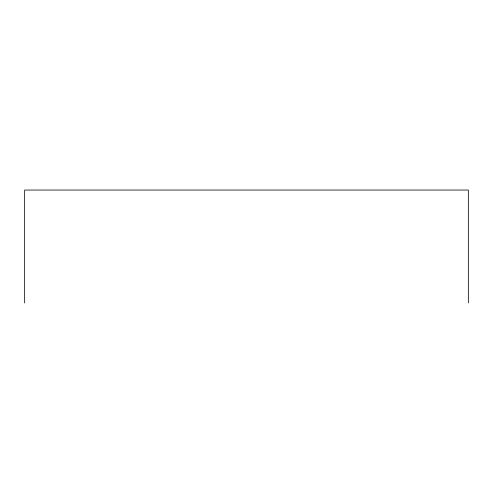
<?xml version="1.0" encoding="UTF-8"?>
<svg xmlns="http://www.w3.org/2000/svg" width="493" height="493" viewBox="0 0 493 493"><rect width="100%" height="100%" fill="white"/><g stroke="black" fill="none" stroke-linecap="round" stroke-linejoin="round"><path stroke-width="0.74" d="M468.35 302.955L468.35 190.045L24.65 190.045L24.65 302.955"/></g></svg>
